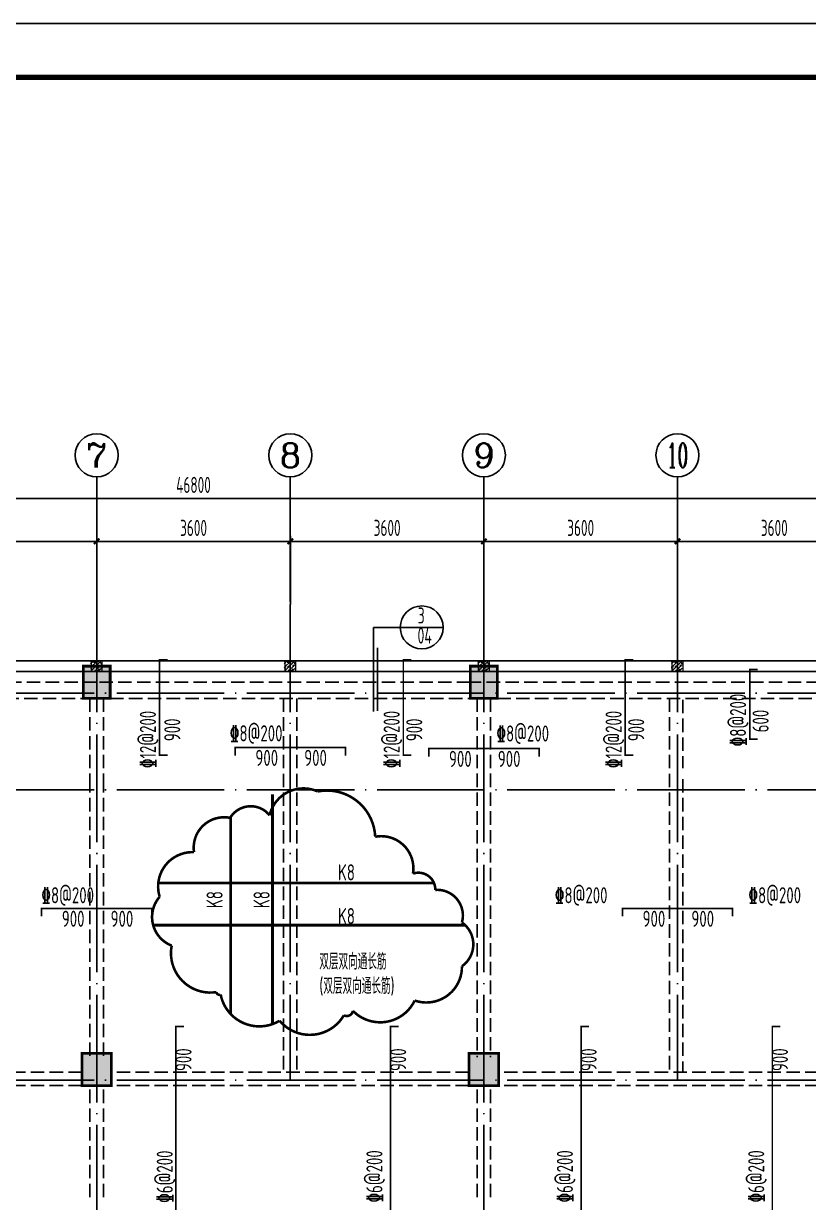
# Model space of a CAD drawing. Extents: x 127019 to 780419, y 327305 to 369305.
# Drawn here: x 628253 to 642848, y 347380 to 369305 of the extents above; entities that cross this region are included whole.
import ezdxf
from ezdxf.enums import TextEntityAlignment as Align

# ---------------------------------------------------------------- set-up
doc = ezdxf.new("R2010")
doc.units = 0
doc.header["$LTSCALE"] = 1000
doc.header["$MEASUREMENT"] = 0
for name, pattern in [('CONTINOUS', [0]), ('DASH', [0.35, 0.25, -0.1]), ('DOTE', [2.42, 2, -0.2, 0.02, -0.2])]:
    doc.linetypes.add(name, pattern=pattern)
doc.layers.get('0').update_dxf_attribs({"linetype": 'CONTINUOUS'})
doc.layers.get('Defpoints').update_dxf_attribs({"linetype": 'CONTINUOUS'})
for name, color, linetype in [('2106', 2, 'CONTINUOUS'), ('AXIS_TEXT', 7, 'CONTINUOUS'), ('COLU', 7, 'CONTINUOUS'), ('COLUMN', 7, 'CONTINUOUS'), ('DIM', 3, 'CONTINUOUS'), ('DOTE', 8, 'DOTE'), ('PUB_TITLE', 4, 'CONTINUOUS'), ('REIN', 1, 'CONTINUOUS'), ('STAIR', 2, 'CONTINUOUS'), ('大样', 7, 'CONTINUOUS'), ('板钢筋标', 7, 'CONTINUOUS'), ('板顶筋', 1, 'CONTINUOUS'), ('构造柱', 7, 'CONTINUOUS'), ('构造柱填充', 7, 'CONTINUOUS'), ('柱涂实', 54, 'CONTINUOUS'), ('梁虚线', 4, 'DASH')]:
    doc.layers.add(name, color=color, linetype=linetype)
doc.styles.add('COMPLEX', font='COMPLEX.shx')
doc.styles.add('TSSD_Dimension', font='gbxwxt.shx', dxfattribs={"width": 0.7, "bigfont": 'gbhzfs.shx'})
doc.styles.add('TSSD_Rein', font='tssdeng.shx', dxfattribs={"width": 0.6, "bigfont": 'gbhzfs.shx'})
doc.dimstyles.new('TSSD_100_100', dxfattribs={"dimtxt": 300, "dimasz": 100, "dimexe": 100, "dimexo": 250, "dimgap": 100, "dimtad": 1, "dimdec": 0, "dimzin": 0, "dimdsep": 46, "dimtxsty": 'TSSD_Dimension', "dimblk": 'ARCHTICK', "dimcen": 0, "dimdle": 100, "dimclrt": 7, "dimadec": 0, "dimazin": 0, "dimtfac": 1, "dimtdec": 0, "dimtix": 1, "dimtmove": 2, "dimatfit": 3, "dimfxl": 0, "dimtolj": 1, "dimtzin": 0, "dimarcsym": 0})

# ---------------------------------------------------------------- blocks, each defined once
blk = doc.blocks.new('_ArchTick')
at = {"color": 0, "linetype": 'ByBlock', "const_width": 0.4}
blk.add_lwpolyline([(-0.5, -0.5), (0.5, 0.5)], dxfattribs=at)
blk = doc.blocks.new('*D110')
at = {"layer": 'Defpoints', "color": 0, "transparency": 16777216}
for p in [(608013, 360475), (608013, 358250), (654813, 358250)]:
    blk.add_point(p, dxfattribs=at)
at = {"layer": 'DIM', "color": 0, "lineweight": -2, "transparency": 16777216}
for p, q in [((654913, 360475), (607913, 360475)), ((608013, 358500), (608013, 360575)), ((654813, 358500), (654813, 360575))]:
    blk.add_line(p, q, dxfattribs=at)
at = {"layer": 'DIM', "color": 0, "lineweight": -2, "transparency": 16777216, "xscale": 100, "yscale": 100, "zscale": 100}
for p, rotation in [((608013, 360475), 179.9999999999991), ((654813, 360475), 359.9999999999991)]:
    blk.add_blockref('_ArchTick', p, dxfattribs=dict(at, rotation=rotation))
at = {"layer": 'DIM', "color": 7, "transparency": 16777216, "insert": (631413, 360725), "char_height": 300, "attachment_point": 5, "style": 'TSSD_Dimension'}
blk.add_mtext('\\A1;46800', dxfattribs=at)
blk = doc.blocks.new('*D104')
at = {"layer": 'Defpoints', "color": 0, "transparency": 16777216}
for p in [(626013, 359675), (626013, 358250), (629613, 358250)]:
    blk.add_point(p, dxfattribs=at)
at = {"layer": 'DIM', "color": 0, "lineweight": -2, "transparency": 16777216}
for p, q in [((629713, 359675), (625913, 359675)), ((626013, 358500), (626013, 359775)), ((629613, 358500), (629613, 359775))]:
    blk.add_line(p, q, dxfattribs=at)
at = {"layer": 'DIM', "color": 0, "lineweight": -2, "transparency": 16777216, "xscale": 100, "yscale": 100, "zscale": 100, "rotation": 180}
blk.add_blockref('_ArchTick', (626013, 359675), dxfattribs=at)
at = {"layer": 'DIM', "color": 0, "lineweight": -2, "transparency": 16777216, "xscale": 100, "yscale": 100, "zscale": 100}
blk.add_blockref('_ArchTick', (629613, 359675), dxfattribs=at)
at = {"layer": 'DIM', "color": 7, "transparency": 16777216, "insert": (627813, 359925), "char_height": 300, "attachment_point": 5, "style": 'TSSD_Dimension'}
blk.add_mtext('\\A1;3600', dxfattribs=at)
blk = doc.blocks.new('*D103')
at = {"layer": 'Defpoints', "color": 0, "transparency": 16777216}
for p in [(636813, 359675), (636813, 358250), (640413, 358250)]:
    blk.add_point(p, dxfattribs=at)
at = {"layer": 'DIM', "color": 0, "lineweight": -2, "transparency": 16777216}
for p, q in [((640513, 359675), (636713, 359675)), ((636813, 358500), (636813, 359775)), ((640413, 358500), (640413, 359775))]:
    blk.add_line(p, q, dxfattribs=at)
at = {"layer": 'DIM', "color": 0, "lineweight": -2, "transparency": 16777216, "xscale": 100, "yscale": 100, "zscale": 100, "rotation": 180}
blk.add_blockref('_ArchTick', (636813, 359675), dxfattribs=at)
at = {"layer": 'DIM', "color": 0, "lineweight": -2, "transparency": 16777216, "xscale": 100, "yscale": 100, "zscale": 100}
blk.add_blockref('_ArchTick', (640413, 359675), dxfattribs=at)
at = {"layer": 'DIM', "color": 7, "transparency": 16777216, "insert": (638613, 359925), "char_height": 300, "attachment_point": 5, "style": 'TSSD_Dimension'}
blk.add_mtext('\\A1;3600', dxfattribs=at)
blk = doc.blocks.new('*D102')
at = {"layer": 'Defpoints', "color": 0, "transparency": 16777216}
for p in [(640413, 359675), (640413, 358250), (644013, 358250)]:
    blk.add_point(p, dxfattribs=at)
at = {"layer": 'DIM', "color": 0, "lineweight": -2, "transparency": 16777216}
for p, q in [((644113, 359675), (640313, 359675)), ((640413, 358500), (640413, 359775)), ((644013, 358500), (644013, 359775))]:
    blk.add_line(p, q, dxfattribs=at)
at = {"layer": 'DIM', "color": 0, "lineweight": -2, "transparency": 16777216, "xscale": 100, "yscale": 100, "zscale": 100, "rotation": 180}
blk.add_blockref('_ArchTick', (640413, 359675), dxfattribs=at)
at = {"layer": 'DIM', "color": 0, "lineweight": -2, "transparency": 16777216, "xscale": 100, "yscale": 100, "zscale": 100}
blk.add_blockref('_ArchTick', (644013, 359675), dxfattribs=at)
at = {"layer": 'DIM', "color": 7, "transparency": 16777216, "insert": (642213, 359925), "char_height": 300, "attachment_point": 5, "style": 'TSSD_Dimension'}
blk.add_mtext('\\A1;3600', dxfattribs=at)
blk = doc.blocks.new('_axiso')
blk.add_circle((0, 0), 0.5)
at = {"layer": 'AXIS_TEXT', "style": 'COMPLEX', "width": 1.041667}
blk.add_attdef('A', text='', height=0.56, dxfattribs=at).set_placement((-0.25, -0.28), (0.25, -0.28), align=Align.FIT)
blk = doc.blocks.new('*D93')
at = {"layer": 'Defpoints', "color": 0, "transparency": 16777216}
for p in [(633214, 359675), (633214, 358250), (636814, 358250)]:
    blk.add_point(p, dxfattribs=at)
at = {"layer": 'DIM', "color": 0, "lineweight": -2, "transparency": 16777216}
for p, q in [((636914, 359675), (633114, 359675)), ((633214, 358500), (633214, 359775)), ((636814, 358500), (636814, 359775))]:
    blk.add_line(p, q, dxfattribs=at)
at = {"layer": 'DIM', "color": 0, "lineweight": -2, "transparency": 16777216, "xscale": 100, "yscale": 100, "zscale": 100, "rotation": 180}
blk.add_blockref('_ArchTick', (633214, 359675), dxfattribs=at)
at = {"layer": 'DIM', "color": 0, "lineweight": -2, "transparency": 16777216, "xscale": 100, "yscale": 100, "zscale": 100}
blk.add_blockref('_ArchTick', (636814, 359675), dxfattribs=at)
at = {"layer": 'DIM', "color": 7, "transparency": 16777216, "insert": (635014, 359925), "char_height": 300, "attachment_point": 5, "style": 'TSSD_Dimension'}
blk.add_mtext('\\A1;3600', dxfattribs=at)
blk = doc.blocks.new('*D92')
at = {"layer": 'Defpoints', "color": 0, "transparency": 16777216}
for p in [(629614, 359675), (629614, 358250), (633214, 358250)]:
    blk.add_point(p, dxfattribs=at)
at = {"layer": 'DIM', "color": 0, "lineweight": -2, "transparency": 16777216}
for p, q in [((633314, 359675), (629514, 359675)), ((629614, 358500), (629614, 359775)), ((633214, 358500), (633214, 359775))]:
    blk.add_line(p, q, dxfattribs=at)
at = {"layer": 'DIM', "color": 0, "lineweight": -2, "transparency": 16777216, "xscale": 100, "yscale": 100, "zscale": 100, "rotation": 180}
blk.add_blockref('_ArchTick', (629614, 359675), dxfattribs=at)
at = {"layer": 'DIM', "color": 0, "lineweight": -2, "transparency": 16777216, "xscale": 100, "yscale": 100, "zscale": 100}
blk.add_blockref('_ArchTick', (633214, 359675), dxfattribs=at)
at = {"layer": 'DIM', "color": 7, "transparency": 16777216, "insert": (631414, 359925), "char_height": 300, "attachment_point": 5, "style": 'TSSD_Dimension'}
blk.add_mtext('\\A1;3600', dxfattribs=at)
blk = doc.blocks.new('A$C5E704440')
at = {"layer": '2106', "color": 8}
for points in [[(21850, 500), (21350, 500), (21850, -100), (21350, -100)], [(29050, 500), (28550, 500), (29050, -100), (28550, -100)], [(21875, -6700), (21325, -6700), (21875, -7300), (21325, -7300)], [(29075, -6700), (28525, -6700), (29075, -7300), (28525, -7300)]]:
    blk.add_solid(points, dxfattribs=at)
at = {"layer": 'COLUMN'}
for points in [[(21350, -100), (21850, -100), (21850, 500), (21350, 500)], [(28550, -100), (29050, -100), (29050, 500), (28550, 500)], [(21325, -7300), (21875, -7300), (21875, -6700), (21325, -6700)], [(28525, -7300), (29075, -7300), (29075, -6700), (28525, -6700)]]:
    blk.add_lwpolyline(points, close=True, dxfattribs=at)

msp = doc.modelspace()

# ---------------------------------------------------------------- hatches: boundary and pattern name
at = {"layer": '构造柱填充'}
h = msp.add_hatch(dxfattribs=at)
h.set_pattern_fill('AN31C', color=256, scale=250, style=0)
h.set_pattern_definition([(45, (691444.514, 319073.68), (-35.35534, 35.35534), []), (50, (691444.51, 319073.68), (179.31505, -15.68803), [18.75, -206.25]), (355, (691444.51, 319073.68), (-34.68783, 188.04803), [15, -165]), (100.4514, (691459.46, 319072.37), (144.62735, 172.3599), [15.93505, -175.28553]), (46.1842, (691444.51, 319123.68), (266.81026, -41.37975), [28.125, -309.375]), (96.6356, (691466.75, 319120.23), (233.6657, 243.5295), [23.9026, -262.9282]), (351.1842, (691444.51, 319123.68), (233.6655, 243.5297), [22.5, -247.5]), (21, (691469.51, 319111.18), (149.22676, -100.65472), [18.75, -206.25]), (326, (691469.51, 319111.18), (60.82883, 181.2875), [15, -165]), (71.4514, (691481.95, 319102.79), (210.05566, 80.63262), [15.93505, -175.28553]), (37.5, (691444.514, 319073.68), (3.039964, 83.223463), [0, -163, 0, -167.5, 0, -165.625]), (7.5, (691444.51, 319073.68), (65.76738, 98.60293), [0, -95.5, 0, -159.25, 0, -63.125]), (327.5, (691388.764, 319073.68), (133.45561, -5.63872), [0, -62.5, 0, -195, 0, -258.75]), (317.5, (691363.76, 319073.68), (145.79654, 25.02625), [0, -81.25, 0, -129.5, 0, -183.75])])
h.paths.add_polyline_path([(629700.6, 357454.6), (629500.6, 357454.6), (629500.6, 357254.6), (629700.6, 357254.6)])
h = msp.add_hatch(dxfattribs=at)
h.set_pattern_fill('AN31C', color=256, scale=250, style=0)
h.set_pattern_definition([(45, (695044.514, 319073.68), (-35.35534, 35.35534), []), (50, (695044.51, 319073.68), (179.31505, -15.68803), [18.75, -206.25]), (355, (695044.51, 319073.68), (-34.68783, 188.04803), [15, -165]), (100.4514, (695059.46, 319072.37), (144.62735, 172.3599), [15.93505, -175.28553]), (46.1842, (695044.51, 319123.68), (266.81026, -41.37975), [28.125, -309.375]), (96.6356, (695066.75, 319120.23), (233.6657, 243.5295), [23.9026, -262.9282]), (351.1842, (695044.51, 319123.68), (233.6655, 243.5297), [22.5, -247.5]), (21, (695069.51, 319111.18), (149.22676, -100.65472), [18.75, -206.25]), (326, (695069.51, 319111.18), (60.82883, 181.2875), [15, -165]), (71.4514, (695081.95, 319102.79), (210.05566, 80.63262), [15.93505, -175.28553]), (37.5, (695044.514, 319073.68), (3.039964, 83.223463), [0, -163, 0, -167.5, 0, -165.625]), (7.5, (695044.51, 319073.68), (65.76738, 98.60293), [0, -95.5, 0, -159.25, 0, -63.125]), (327.5, (694988.764, 319073.68), (133.45561, -5.63872), [0, -62.5, 0, -195, 0, -258.75]), (317.5, (694963.76, 319073.68), (145.79654, 25.02625), [0, -81.25, 0, -129.5, 0, -183.75])])
h.paths.add_polyline_path([(633300.6, 357454.6), (633100.6, 357454.6), (633100.6, 357254.6), (633300.6, 357254.6)])
h = msp.add_hatch(dxfattribs=at)
h.set_pattern_fill('AN31C', color=256, scale=250, style=0)
h.set_pattern_definition([(45, (698644.514, 319073.68), (-35.35534, 35.35534), []), (50, (698644.51, 319073.68), (179.31505, -15.68803), [18.75, -206.25]), (355, (698644.51, 319073.68), (-34.68783, 188.04803), [15, -165]), (100.4514, (698659.46, 319072.37), (144.62735, 172.3599), [15.93505, -175.28553]), (46.1842, (698644.51, 319123.68), (266.81026, -41.37975), [28.125, -309.375]), (96.6356, (698666.75, 319120.23), (233.6657, 243.5295), [23.9026, -262.9282]), (351.1842, (698644.51, 319123.68), (233.6655, 243.5297), [22.5, -247.5]), (21, (698669.51, 319111.18), (149.22676, -100.65472), [18.75, -206.25]), (326, (698669.51, 319111.18), (60.82883, 181.2875), [15, -165]), (71.4514, (698681.95, 319102.79), (210.05566, 80.63262), [15.93505, -175.28553]), (37.5, (698644.514, 319073.68), (3.039964, 83.223463), [0, -163, 0, -167.5, 0, -165.625]), (7.5, (698644.51, 319073.68), (65.76738, 98.60293), [0, -95.5, 0, -159.25, 0, -63.125]), (327.5, (698588.764, 319073.68), (133.45561, -5.63872), [0, -62.5, 0, -195, 0, -258.75]), (317.5, (698563.76, 319073.68), (145.79654, 25.02625), [0, -81.25, 0, -129.5, 0, -183.75])])
h.paths.add_polyline_path([(636900.6, 357454.6), (636700.6, 357454.6), (636700.6, 357254.6), (636900.6, 357254.6)])
h = msp.add_hatch(dxfattribs=at)
h.set_pattern_fill('AN31C', color=256, scale=250, style=0)
h.set_pattern_definition([(45, (702244.514, 319073.68), (-35.35534, 35.35534), []), (50, (702244.51, 319073.68), (179.31505, -15.68803), [18.75, -206.25]), (355, (702244.51, 319073.68), (-34.68783, 188.04803), [15, -165]), (100.4514, (702259.46, 319072.37), (144.62735, 172.3599), [15.93505, -175.28553]), (46.1842, (702244.51, 319123.68), (266.81026, -41.37975), [28.125, -309.375]), (96.6356, (702266.75, 319120.23), (233.6657, 243.5295), [23.9026, -262.9282]), (351.1842, (702244.51, 319123.68), (233.6655, 243.5297), [22.5, -247.5]), (21, (702269.51, 319111.18), (149.22676, -100.65472), [18.75, -206.25]), (326, (702269.51, 319111.18), (60.82883, 181.2875), [15, -165]), (71.4514, (702281.95, 319102.79), (210.05566, 80.63262), [15.93505, -175.28553]), (37.5, (702244.514, 319073.68), (3.039964, 83.223463), [0, -163, 0, -167.5, 0, -165.625]), (7.5, (702244.51, 319073.68), (65.76738, 98.60293), [0, -95.5, 0, -159.25, 0, -63.125]), (327.5, (702188.764, 319073.68), (133.45561, -5.63872), [0, -62.5, 0, -195, 0, -258.75]), (317.5, (702163.76, 319073.68), (145.79654, 25.02625), [0, -81.25, 0, -129.5, 0, -183.75])])
h.paths.add_polyline_path([(640500.6, 357454.6), (640300.6, 357454.6), (640300.6, 357254.6), (640500.6, 357254.6)])
h = msp.add_hatch(dxfattribs=at)
h.set_pattern_fill('AN31C', color=256, scale=250, style=0)
h.set_pattern_definition([(45, (702244.514, 319073.68), (-35.35534, 35.35534), []), (50, (702244.51, 319073.68), (179.31505, -15.68803), [18.75, -206.25]), (355, (702244.51, 319073.68), (-34.68783, 188.04803), [15, -165]), (100.4514, (702259.46, 319072.37), (144.62735, 172.3599), [15.93505, -175.28553]), (46.1842, (702244.51, 319123.68), (266.81026, -41.37975), [28.125, -309.375]), (96.6356, (702266.75, 319120.23), (233.6657, 243.5295), [23.9026, -262.9282]), (351.1842, (702244.51, 319123.68), (233.6655, 243.5297), [22.5, -247.5]), (21, (702269.51, 319111.18), (149.22676, -100.65472), [18.75, -206.25]), (326, (702269.51, 319111.18), (60.82883, 181.2875), [15, -165]), (71.4514, (702281.95, 319102.79), (210.05566, 80.63262), [15.93505, -175.28553]), (37.5, (702244.514, 319073.68), (3.039964, 83.223463), [0, -163, 0, -167.5, 0, -165.625]), (7.5, (702244.51, 319073.68), (65.76738, 98.60293), [0, -95.5, 0, -159.25, 0, -63.125]), (327.5, (702188.764, 319073.68), (133.45561, -5.63872), [0, -62.5, 0, -195, 0, -258.75]), (317.5, (702163.76, 319073.68), (145.79654, 25.02625), [0, -81.25, 0, -129.5, 0, -183.75])])
h.paths.add_polyline_path([(640500.6, 357454.6), (640300.6, 357454.6), (640300.6, 357254.6), (640500.6, 357254.6)])

# ---------------------------------------------------------------- linework, layer by layer
at = {"layer": 'COLU', "const_width": 50}
for points in [[(629363.6, 357353.6), (629863.6, 357353.6), (629863.6, 356753.6), (629363.6, 356753.6)], [(636563.6, 357353.6), (637063.6, 357353.6), (637063.6, 356753.6), (636563.6, 356753.6)], [(629337.6, 350153.6), (629887.6, 350153.6), (629887.6, 349553.6), (629337.6, 349553.6)], [(636537.6, 350153.6), (637087.6, 350153.6), (637087.6, 349553.6), (636537.6, 349553.6)]]:
    msp.add_lwpolyline(points, close=True, dxfattribs=at)
at = {"layer": 'DIM'}
for p, q in [((629612.6, 360875.1), (629612.6, 358550.1)), ((633213.6, 360875.1), (633213.6, 358550.1)), ((636812.6, 360875.1), (636812.6, 358550.1)), ((640412.6, 360875.1), (640412.6, 358550.1))]:
    msp.add_line(p, q, dxfattribs=at)
at = {"layer": 'DIM', "linetype": 'CONTINOUS'}
msp.add_line((634759.1, 358073.7), (635257.8, 358073.7), dxfattribs=at)
at = {"layer": 'DOTE'}
for p, q in [((629612.6, 358500.1), (629612.6, 338120.6)), ((633212.6, 358500.1), (633212.6, 349653.6)), ((636812.6, 358500.1), (636812.6, 338120.6)), ((640412.6, 358500.1), (640412.6, 349653.6)), ((656186.1, 357453.6), (606600.2, 357453.6)), ((656186.1, 356853.6), (606518.6, 356853.6)), ((656186.1, 355053.6), (606518.6, 355053.6)), ((656186.1, 349653.6), (607158.7, 349653.6))]:
    msp.add_line(p, q, dxfattribs=at)
at = {"layer": 'PUB_TITLE'}
msp.add_lwpolyline([(602219.2, 327305.3), (661619.2, 327305.3), (661619.2, 369305.3), (602219.2, 369305.3)], close=True, dxfattribs=at)
at = {"layer": 'PUB_TITLE', "const_width": 100}
msp.add_lwpolyline([(603219.2, 328305.3), (660619.2, 328305.3), (660619.2, 368305.3), (603219.2, 368305.3)], close=True, dxfattribs=at)
at = {"layer": 'REIN', "linetype": 'CONTINOUS', "const_width": 30}
for points in [[(630932.2, 355696.3), (630782.2, 355696.3), (630782.2, 357470.2), (630932.2, 357470.2)], [(635465.3, 355696.3), (635315.3, 355696.3), (635315.3, 357470.2), (635465.3, 357470.2)], [(639592.3, 355696.3), (639442.3, 355696.3), (639442.3, 357470.2), (639592.3, 357470.2)], [(641905.8, 355996.3), (641755.8, 355996.3), (641755.8, 357291.4), (641905.8, 357291.4)], [(631236, 350651.2), (631086, 350651.2), (631086, 346254.6), (631236, 346254.6)], [(635227.5, 350651.2), (635077.5, 350651.2), (635077.5, 346254.6), (635227.5, 346254.6)], [(638769.5, 350651.2), (638619.5, 350651.2), (638619.5, 346254.6), (638769.5, 346254.6)], [(642327.2, 350651.2), (642177.2, 350651.2), (642177.2, 346254.6), (642327.2, 346254.6)]]:
    msp.add_lwpolyline(points, dxfattribs=at)
at = {"layer": 'REIN', "const_width": 30}
for points in [[(634238.5, 355691.4), (634238.5, 355841.4), (632188.5, 355841.4), (632188.5, 355691.4)], [(637838.5, 355672.6), (637838.5, 355822.6), (635788.5, 355822.6), (635788.5, 355672.6)], [(630638.5, 352698.5), (630638.5, 352848.5), (628588.5, 352848.5), (628588.5, 352698.5)], [(641438.5, 352698.5), (641438.5, 352848.5), (639388.5, 352848.5), (639388.5, 352698.5)]]:
    msp.add_lwpolyline(points, dxfattribs=at)
at = {"layer": 'STAIR', "linetype": 'Continuous'}
for p, q in [((615312.6, 357454.6), (629512.6, 357454.6)), ((629512.6, 357454.6), (647512.1, 357454.6)), ((615312.6, 357254.6), (629712.6, 357254.6)), ((629712.6, 357254.6), (647512.1, 357254.6))]:
    msp.add_line(p, q, dxfattribs=at)
at = {"layer": '大样', "color": 3}
for p, q in [((634759.1, 356509.1), (634759.1, 358073.7)), ((636057.8, 358073.7), (635257.8, 358073.7))]:
    msp.add_line(p, q, dxfattribs=at)
at = {"layer": '大样', "color": 3, "const_width": 30}
msp.add_lwpolyline([(634835.5, 356519.1), (634835.5, 357695.1)], dxfattribs=at)
at = {"layer": '大样', "linetype": 'CONTINOUS', "const_width": 48}
msp.add_lwpolyline([(631422.8, 353894.3, 0.5205671), (630784.1, 353064.7, 0.5205671), (631007.7, 352155.4, 0.5205671), (631840.7, 351291.6, 0.5205671), (631917.8, 351246, 0.5205671), (633014.5, 350759, 0.5205671), (634210.2, 350861.2, 0.5205671), (634376.8, 350942.9, 0.5205671), (635526.5, 351134.3, 0.5205671), (636404.7, 351772.5, 0.5205671), (636404.7, 352586.1, 0.5205671), (635909.7, 353192.3, 0.5205671), (635494.5, 353495.5, 0.5205671), (634792, 354181.5, 0.4585951), (633721.6, 355023.9, 0.4722542), (632828, 354580.3, 0.5205671), (632093.5, 354532.4, 0.5205671)], format="xyb", close=True, dxfattribs=at)
at = {"layer": '大样', "color": 3}
msp.add_circle((635657.8, 358073.7), 400, dxfattribs=at)
at = {"layer": '板顶筋', "const_width": 52.5}
for points in [[(632881.1, 350696), (632881.1, 354968)], [(632105.1, 350882.5), (632105.1, 354550.7)], [(630758.3, 353322.2), (635884.4, 353322.2)], [(630663.3, 352536.2), (636465.2, 352536.2)]]:
    msp.add_lwpolyline(points, dxfattribs=at)
at = {"layer": '构造柱', "const_width": 25}
for points in [[(629512.6, 357254.6), (629712.6, 357254.6), (629712.6, 357454.6), (629512.6, 357454.6)], [(633112.6, 357254.6), (633312.6, 357254.6), (633312.6, 357454.6), (633112.6, 357454.6)], [(636712.6, 357254.6), (636912.6, 357254.6), (636912.6, 357454.6), (636712.6, 357454.6)], [(640312.6, 357254.6), (640512.6, 357254.6), (640512.6, 357454.6), (640312.6, 357454.6)], [(640312.6, 357254.6), (640512.6, 357254.6), (640512.6, 357454.6), (640312.6, 357454.6)]]:
    msp.add_lwpolyline(points, close=True, dxfattribs=at)
at = {"layer": '梁虚线'}
for p, q in [((629612.6, 357053.6), (622662.3, 357053.6)), ((636562.6, 357053.6), (629612.6, 357053.6)), ((643762.6, 357053.6), (636562.6, 357053.6)), ((622662.3, 356753.6), (629362.3, 356753.6)), ((629487.6, 356754.6), (629487.6, 355253.6)), ((629737.6, 356754.6), (629737.6, 355253.6)), ((629862.3, 356753.6), (636562.6, 356753.6)), ((633087.6, 356753.6), (633087.6, 349803.6)), ((633337.6, 356753.6), (633337.6, 349803.6)), ((636687.6, 356754.6), (636687.6, 350078.6)), ((636937.6, 356754.6), (636937.6, 350078.6)), ((637062.6, 356753.6), (643762.6, 356753.6)), ((640262.6, 356753.6), (640262.6, 349803.6)), ((640512.6, 356728.6), (640512.6, 355453.6)), ((629487.6, 355253.6), (629487.6, 350078.6)), ((629737.6, 355253.6), (629737.6, 350078.6)), ((640512.6, 355253.6), (640512.6, 349803.6)), ((629337.6, 349803.6), (622680.5, 349803.6)), ((636537.6, 349803.6), (629887.6, 349803.6)), ((643737.6, 349803.6), (637087.6, 349803.6)), ((629337.6, 349553.6), (622680.5, 349553.6)), ((636537.6, 349553.6), (629887.6, 349553.6)), ((643737.6, 349553.6), (637087.6, 349553.6)), ((629487.6, 349478.6), (629487.6, 347428.6)), ((629737.6, 349478.6), (629737.6, 347428.6)), ((636687.6, 349478.6), (636687.6, 347428.6)), ((636937.6, 349478.6), (636937.6, 347428.6))]:
    msp.add_line(p, q, dxfattribs=at)

# ---------------------------------------------------------------- block references
at = {"layer": 'DIM'}
ref = msp.add_blockref('_axiso', (629612.6, 361275.1), dxfattribs=dict(at, xscale=-800, yscale=800, zscale=800, rotation=180))
ref.add_attrib('A', '7', dxfattribs={"layer": 'AXIS_TEXT', "height": 448, "style": 'COMPLEX', "width": 1.339286}).set_placement((629412.6, 361051.1), (629812.6, 361051.1), align=Align.FIT)
ref = msp.add_blockref('_axiso', (633213.6, 361275.1), dxfattribs=dict(at, xscale=-800, yscale=800, zscale=800, rotation=180))
ref.add_attrib('A', '8', dxfattribs={"layer": 'AXIS_TEXT', "height": 448, "style": 'COMPLEX', "width": 1.339286}).set_placement((633013.6, 361051.1), (633413.6, 361051.1), align=Align.FIT)
ref = msp.add_blockref('_axiso', (636812.6, 361275.1), dxfattribs=dict(at, xscale=-800, yscale=800, zscale=800, rotation=180))
ref.add_attrib('A', '9', dxfattribs={"layer": 'AXIS_TEXT', "height": 448, "style": 'COMPLEX', "width": 1.339286}).set_placement((636612.6, 361051.1), (637012.6, 361051.1), align=Align.FIT)
ref = msp.add_blockref('_axiso', (640412.6, 361275.1), dxfattribs=dict(at, xscale=-800, yscale=800, zscale=800, rotation=180))
ref.add_attrib('A', '10', dxfattribs={"layer": 'AXIS_TEXT', "height": 448, "style": 'COMPLEX', "width": 0.646552}).set_placement((640212.6, 361051.1), (640612.6, 361051.1), align=Align.FIT)
at = {"layer": '柱涂实', "color": 7, "linetype": 'CONTINOUS'}
msp.add_blockref('A$C5E704440', (608012.6, 356854.6), dxfattribs=at)

# ---------------------------------------------------------------- texts
at = {"layer": '大样', "color": 2, "style": 'TSSD_Rein', "width": 0.65}
for s, p in [('3', (635582.4, 358146.8)), ('04', (635578.5, 357772.5))]:
    msp.add_text(s, height=300, dxfattribs=at).set_placement(p)
at = {"layer": '板钢筋标', "style": 'TSSD_Rein', "width": 0.7}
for s, p in [('%%1328@200 ', (641688.4, 355860.8)), ('%%13212@200 ', (630714.9, 355457.1)), ('%%13212@200 ', (635247.9, 355457.1)), ('%%13212@200 ', (639375, 355457.1)), ('600', (642108.5, 356123.5)), ('900', (631168.2, 355958)), ('900', (635668, 355958)), ('900', (639795.1, 355958)), ('K8', (631955, 352853.7, 0)), ('K8', (632829.2, 352853.7, 0)), ('900', (631377.2, 349823.4)), ('900', (635368.6, 349823.4)), ('900', (638910.6, 349823.4)), ('900', (642468.4, 349823.4)), ('%%1326@200', (631028.1, 347370.4)), ('%%1326@200', (634927.5, 347376.2)), ('%%1326@200', (638469.5, 347376.2)), ('%%1326@200', (642027.2, 347376.2))]:
    msp.add_text(s, height=300, rotation=90, dxfattribs=at).set_placement(p)
for s, p in [(' %%1328@200', (631959.9, 355954.5)), ('%%1328@200', (637045.2, 355951.3)), ('900', (632564.2, 355498.3)), ('900', (633471.6, 355498.3)), ('900', (636164.2, 355479.5)), ('900', (637071.6, 355479.5)), ('K8', (634098.8, 353369.6, 0)), ('%%1328@200', (628582.8, 352942.9)), ('%%1328@200', (638131.1, 352943.1)), ('%%1328@200', (641731.1, 352943.1)), ('900', (628964.2, 352505.4)), ('900', (629871.6, 352505.4)), ('K8', (634098.8, 352555.4, 0)), ('900', (639764.2, 352505.4)), ('900', (640671.6, 352505.4)), ('双层双向通长筋', (633752.8, 351710, 0)), ('(双层双向通长筋)', (633752.8, 351255.6, 0))]:
    msp.add_text(s, height=300, dxfattribs=at).set_placement(p)

# ---------------------------------------------------------------- dimensions: what is measured, and where the dimension line sits
at = {"layer": 'DIM'}
dim = msp.add_aligned_dim(p1=(654812.6, 358250.1), p2=(608012.6, 358250.1), distance=-2225, dimstyle='TSSD_100_100', dxfattribs=at)
dim.commit()
dim.dimension.update_dxf_attribs({"geometry": '*D110', "text_midpoint": (631412.6, 360725.1)})
for base, p1, p2, picture, middle in [((626012.6, 359675.1), (629612.6, 358250.1), (626012.6, 358250.1), '*D104', (627812.6, 359925.1)), ((629613.6, 359675.1), (633213.6, 358250.1), (629613.6, 358250.1), '*D92', (631413.6, 359925.1)), ((633213.6, 359675.1), (636813.6, 358250.1), (633213.6, 358250.1), '*D93', (635013.6, 359925.1)), ((636812.6, 359675.1), (640412.6, 358250.1), (636812.6, 358250.1), '*D103', (638612.6, 359925.1)), ((640412.6, 359675.1), (644012.6, 358250.1), (640412.6, 358250.1), '*D102', (642212.6, 359925.1))]:
    dim = msp.add_linear_dim(base=base, p1=p1, p2=p2, dimstyle='TSSD_100_100', dxfattribs=at)
    dim.commit()
    dim.dimension.update_dxf_attribs({"geometry": picture, "text_midpoint": middle})

doc.saveas('drawing.dxf')
